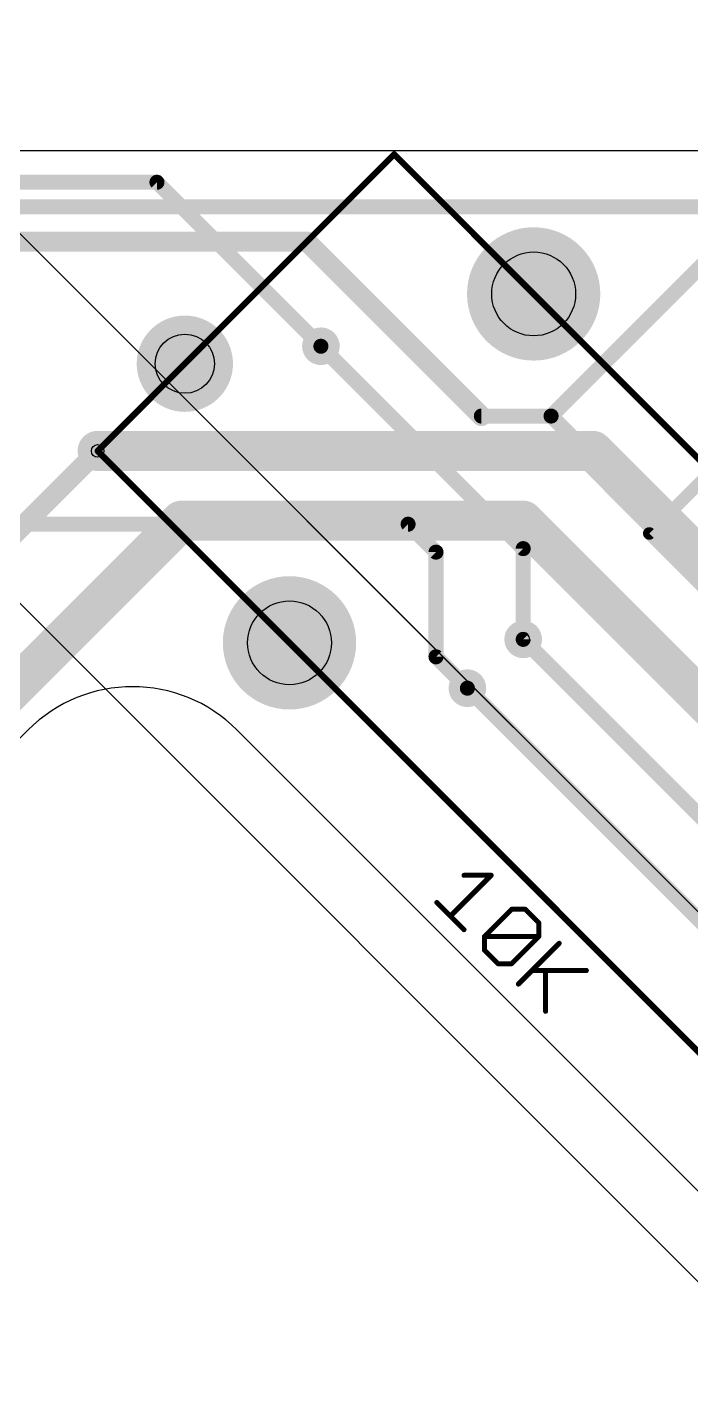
# Model space of a CAD drawing. Extents: x -76 to 580, y -41 to 95.
# Drawn here: x 263.03 to 276.48, y 9.14 to 36.87 of the extents above; entities that cross this region are included whole.
import ezdxf

# ---------------------------------------------------------------- set-up
doc = ezdxf.new("R2010")
doc.units = 0
for name, color, linetype in [('1', 22, 'CONTINUOUS'), ('16', 175, 'CONTINUOUS'), ('17', 82, 'CONTINUOUS'), ('18', 82, 'CONTINUOUS'), ('20', 7, 'CONTINUOUS'), ('21', 32, 'CONTINUOUS'), ('27', 253, 'CONTINUOUS'), ('29', 253, 'CONTINUOUS'), ('30', 253, 'CONTINUOUS'), ('44', 253, 'CONTINUOUS'), ('51', 53, 'CONTINUOUS'), ('57', 253, 'CONTINUOUS')]:
    doc.layers.add(name, color=color, linetype=linetype)

# ---------------------------------------------------------------- blocks, each defined once
blk = doc.blocks.new('ROUNDP')
at = {"const_width": 0.5}
blk.add_lwpolyline([(0, -0.25, 1), (0, 0.25, 1), (0, -0.25)], format="xyb", dxfattribs=at)
blk = doc.blocks.new('ROUNDV')
at = {"const_width": 0.5}
blk.add_lwpolyline([(0, -0.25, 1), (0, 0.25, 1), (0, -0.25)], format="xyb", dxfattribs=at)

msp = doc.modelspace()

# ---------------------------------------------------------------- linework, layer by layer
at = {"layer": '1'}
for points, const_width in [([(265.66, 33.729), (252.8648, 33.729)], 0.3048), ([(268.9834, 30.4056), (265.66, 33.729)], 0.3048), ([(274.4989, 28.2843), (264.4579, 28.2843)], 0.8128), ([(285.742, 17.0411), (274.4989, 28.2843)], 0.8128), ([(261.6295, 25.4558), (264.4579, 28.2843)], 0.4064), ([(255.0534, 15.7685), (266.155, 26.8701)], 0.8128), ([(266.155, 26.8701), (273.0846, 26.8701)], 0.8128), ([(290.2673, 9.6874), (273.0846, 26.8701)], 0.8128), ([(289.2774, 8.2731), (273.0846, 24.4659)], 0.3048), ([(289.5602, 5.869), (271.9533, 23.4759)], 0.3048)]:
    msp.add_lwpolyline(points, dxfattribs=dict(at, const_width=const_width))
for points, const_width in [([(265.7139, 33.7829, 1), (265.6061, 33.6751)], 0.1524), ([(265.66, 33.6528, 1), (265.66, 33.8052)], 0.1524), ([(268.9295, 30.3517, 1), (269.0373, 30.4595)], 0.1524), ([(264.4579, 28.4875, 1), (264.4579, 28.0811)], 0.4064), ([(274.6425, 28.428, 1), (274.3552, 28.1406)], 0.4064), ([(274.4989, 28.0811, 1), (274.4989, 28.4875)], 0.4064), ([(264.5298, 28.2124, 1), (264.3861, 28.3561)], 0.2032), ([(266.155, 27.0733, 1), (266.155, 26.6669)], 0.4064), ([(266.2987, 26.7264, 1), (266.0113, 27.0137)], 0.4064), ([(273.2283, 27.0137, 1), (272.941, 26.7264)], 0.4064), ([(273.0846, 26.6669, 1), (273.0846, 27.0733)], 0.4064), ([(273.1385, 24.5198, 1), (273.0308, 24.412)], 0.1524), ([(272.0071, 23.5298, 1), (271.8994, 23.4221)], 0.1524)]:
    msp.add_lwpolyline(points, format="xyb", dxfattribs=dict(at, const_width=const_width))
at = {"layer": '16'}
for points, const_width in [([(307.3086, 33.234), (251.5886, 33.234)], 0.3048), ([(258.094, 32.5269), (268.7006, 32.5269)], 0.4064), ([(268.7006, 32.5269), (272.2361, 28.9914)], 0.4064), ([(277.1151, 32.4562), (273.6503, 28.9914)], 0.3048), ([(273.0846, 26.3044), (268.9834, 30.4056)], 0.3048), ([(273.6503, 28.9914), (272.2361, 28.9914)], 0.3048), ([(281.3578, 21.2839), (273.6503, 28.9914)], 0.3048), ([(270.7512, 26.7993), (259.4375, 26.7993)], 0.3048), ([(271.3169, 26.2337), (270.7512, 26.7993)], 0.3048), ([(271.3169, 24.1123), (271.3169, 26.2337)], 0.3048), ([(273.0846, 24.4659), (273.0846, 26.3044)], 0.3048), ([(271.9533, 23.4759), (271.3169, 24.1123)], 0.3048)]:
    msp.add_lwpolyline(points, dxfattribs=dict(at, const_width=const_width))
for points, const_width in [([(268.7724, 32.5988, 1), (268.6287, 32.4551)], 0.2032), ([(268.7006, 32.4253, 1), (268.7006, 32.6285)], 0.2032), ([(269.0373, 30.4595, 1), (268.9295, 30.3517)], 0.1524), ([(272.1643, 28.9195, 1), (272.308, 29.0632)], 0.2032), ([(272.2361, 29.0676, 1), (272.2361, 28.9152)], 0.1524), ([(273.7042, 29.0453, 1), (273.5964, 28.9375)], 0.1524), ([(273.5964, 29.0453, 1), (273.7042, 28.9375)], 0.1524), ([(273.6503, 28.9152, 1), (273.6503, 29.0676)], 0.1524), ([(270.8051, 26.8532, 1), (270.6973, 26.7455)], 0.1524), ([(270.7512, 26.7231, 1), (270.7512, 26.8755)], 0.1524), ([(271.3931, 26.2337, 1), (271.2407, 26.2337)], 0.1524), ([(271.263, 26.1798, 1), (271.3708, 26.2875)], 0.1524), ([(273.1608, 26.3044, 1), (273.0084, 26.3044)], 0.1524), ([(273.0308, 26.2505, 1), (273.1385, 26.3583)], 0.1524), ([(273.0084, 24.4659, 1), (273.1608, 24.4659)], 0.1524), ([(271.3708, 24.1662, 1), (271.263, 24.0585)], 0.1524), ([(271.2407, 24.1123, 1), (271.3931, 24.1123)], 0.1524), ([(271.8994, 23.4221, 1), (272.0071, 23.5298)], 0.1524)]:
    msp.add_lwpolyline(points, format="xyb", dxfattribs=dict(at, const_width=const_width))
at = {"layer": '20'}
for p, q in [((508.6926, 34.3654), (-51.9016, 34.3654)), ((256.6798, 16.2635), (263.0437, 22.6274)), ((293.4493, -3.5355), (267.2864, 22.6274))]:
    msp.add_line(p, q, dxfattribs=at)
msp.add_arc((265.165, 20.5061), 3, 45, 135, dxfattribs=at)
at = {"layer": '21', "const_width": 0.254}
for points in [[(275.6408, 26.612), (276.9879, 27.959)], [(281.029, 21.2238), (275.6408, 26.612)]]:
    msp.add_lwpolyline(points, dxfattribs=at)
at = {"layer": '21', "const_width": 0.127}
for points in [[(275.6857, 26.6569, 1), (275.5959, 26.5671)], [(275.5959, 26.6569, 1), (275.6857, 26.5671)]]:
    msp.add_lwpolyline(points, format="xyb", dxfattribs=at)
at = {"layer": '27', "const_width": 0.1016}
for points in [[(272.4359, 19.6843), (271.609, 18.8574)], [(271.8847, 19.6843), (272.4359, 19.6843)], [(271.3334, 19.133), (271.8847, 18.5818)], [(272.2981, 18.444), (272.8494, 18.9952)], [(272.8494, 18.9952), (273.125, 18.9952)], [(273.125, 18.9952), (273.4006, 18.7196)], [(273.4006, 18.7196), (273.4006, 18.444)], [(272.2981, 18.1683), (272.2981, 18.444)], [(272.2981, 18.444), (273.4006, 18.444)], [(273.4006, 18.444), (272.8494, 17.8927)], [(273.8141, 18.3061), (272.9872, 17.4793)], [(272.5737, 17.8927), (272.2981, 18.1683)], [(272.8494, 17.8927), (272.5737, 17.8927)], [(273.2628, 17.7549), (274.3653, 17.7549)], [(273.5384, 17.7549), (273.5384, 16.928)]]:
    msp.add_lwpolyline(points, dxfattribs=at)
at = {"layer": '27', "const_width": 0.0508}
for points in [[(271.8847, 19.7097, 1), (271.8847, 19.6589)], [(272.4539, 19.6663, 1), (272.418, 19.7023)], [(272.4359, 19.6589, 1), (272.4359, 19.7097)], [(271.3514, 19.151, 1), (271.3155, 19.1151)], [(271.5911, 18.8754, 1), (271.627, 18.8394)], [(272.8494, 19.0206, 1), (272.8494, 18.9698)], [(272.8673, 18.9773, 1), (272.8314, 19.0132)], [(273.143, 19.0132, 1), (273.107, 18.9773)], [(273.125, 18.9698, 1), (273.125, 19.0206)], [(271.8667, 18.5638, 1), (271.9026, 18.5997)], [(273.426, 18.7196, 1), (273.3752, 18.7196)], [(273.3827, 18.7016, 1), (273.4186, 18.7375)], [(272.3235, 18.444, 1), (272.2727, 18.444)], [(272.2981, 18.4694, 1), (272.2981, 18.4186)], [(272.2802, 18.4619, 1), (272.3161, 18.426)], [(273.3752, 18.444, 1), (273.426, 18.444)], [(273.4186, 18.426, 1), (273.3827, 18.4619)], [(273.4006, 18.4186, 1), (273.4006, 18.4694)], [(273.832, 18.2882, 1), (273.7961, 18.3241)], [(272.2727, 18.1683, 1), (272.3235, 18.1683)], [(272.3161, 18.1863, 1), (272.2802, 18.1504)], [(272.5737, 17.9181, 1), (272.5737, 17.8673)], [(272.5558, 17.8747, 1), (272.5917, 17.9107)], [(272.8314, 17.9107, 1), (272.8673, 17.8747)], [(272.8494, 17.8673, 1), (272.8494, 17.9181)], [(273.2628, 17.7803, 1), (273.2628, 17.7295)], [(273.5638, 17.7549, 1), (273.513, 17.7549)], [(274.3653, 17.7295, 1), (274.3653, 17.7803)], [(272.9692, 17.4972, 1), (273.0052, 17.4613)], [(273.513, 16.928, 1), (273.5638, 16.928)]]:
    msp.add_lwpolyline(points, format="xyb", dxfattribs=at)
at = {"layer": '44'}
for centre, radius in [((273.2968, 31.4662), 0.85), ((266.2257, 30.052), 0.6), ((268.9834, 30.4056), 0.127), ((264.4579, 28.2843), 0.127), ((268.347, 24.3952), 0.85), ((273.0846, 24.4659), 0.127), ((271.9533, 23.4759), 0.127)]:
    msp.add_circle(centre, radius, dxfattribs=at)
at = {"layer": '51', "const_width": 0.127}
for points in [[(270.4683, 34.2947), (264.4579, 28.2843)], [(301.581, 3.182), (270.4683, 34.2947)], [(264.4579, 28.2843), (295.5706, -2.8284)]]:
    msp.add_lwpolyline(points, dxfattribs=at)
at = {"layer": '51', "const_width": 0.0635}
for points in [[(270.4908, 34.3171, 1), (270.4459, 34.2722)], [(270.4908, 34.2722, 1), (270.4459, 34.3171)], [(264.4804, 28.3067, 1), (264.4355, 28.2618)], [(264.4355, 28.3067, 1), (264.4804, 28.2618)]]:
    msp.add_lwpolyline(points, format="xyb", dxfattribs=at)
at = {"layer": '57'}
for p, q in [((247.2576, 48.3131), (314.6448, -19.0742)), ((279.0774, 8.9979), (241.6184, 46.4569)), ((291.7699, 3.8007), (268.7006, 26.8701))]:
    msp.add_line(p, q, dxfattribs=at)

# ---------------------------------------------------------------- block references
at = {"layer": '17', "rotation": 135}
for p, xscale, yscale in [((273.2968, 31.4662), 2.55, 2.55), ((273.2968, 31.4662), 2.55, 2.55), ((266.2257, 30.052), 1.8, 1.8), ((266.2257, 30.052), 1.8, 1.8), ((268.347, 24.3952), 2.55, 2.55), ((268.347, 24.3952), 2.55, 2.55)]:
    msp.add_blockref('ROUNDP', p, dxfattribs=dict(at, xscale=xscale, yscale=yscale))
at = {"layer": '18', "xscale": 0.6096, "yscale": 0.6096}
for p in [(268.9834, 30.4056), (268.9834, 30.4056), (264.4579, 28.2843), (264.4579, 28.2843), (273.0846, 24.4659), (273.0846, 24.4659), (271.9533, 23.4759), (271.9533, 23.4759)]:
    msp.add_blockref('ROUNDV', p, dxfattribs=at)
at = {"layer": '29', "rotation": 135}
for p, xscale, yscale in [((273.2968, 31.4662), 2.7024, 2.7024), ((266.2257, 30.052), 1.9524, 1.9524), ((268.347, 24.3952), 2.7024, 2.7024)]:
    msp.add_blockref('ROUNDP', p, dxfattribs=dict(at, xscale=xscale, yscale=yscale))
at = {"layer": '29', "xscale": 0.762, "yscale": 0.762}
for p in [(268.9834, 30.4056), (264.4579, 28.2843), (273.0846, 24.4659), (271.9533, 23.4759)]:
    msp.add_blockref('ROUNDV', p, dxfattribs=at)
at = {"layer": '30', "rotation": 135}
for p, xscale, yscale in [((273.2968, 31.4662), 2.7024, 2.7024), ((266.2257, 30.052), 1.9524, 1.9524), ((268.347, 24.3952), 2.7024, 2.7024)]:
    msp.add_blockref('ROUNDP', p, dxfattribs=dict(at, xscale=xscale, yscale=yscale))
at = {"layer": '30', "xscale": 0.762, "yscale": 0.762}
for p in [(268.9834, 30.4056), (264.4579, 28.2843), (273.0846, 24.4659), (271.9533, 23.4759)]:
    msp.add_blockref('ROUNDV', p, dxfattribs=at)

doc.saveas('drawing.dxf')
